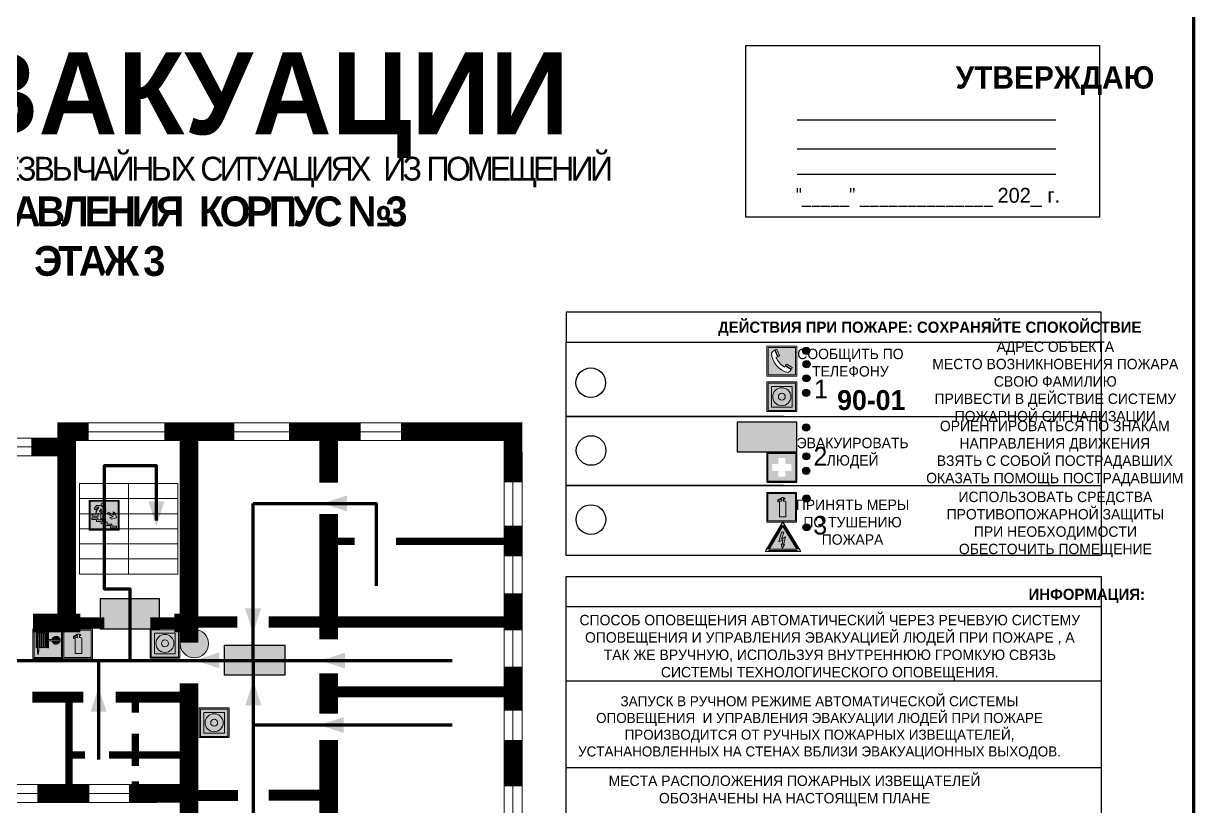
# Model space of a CAD drawing. Header units: millimetres. Extents: x 13810 to 67229, y 12374 to 21950.
# Drawn here: x 18182.3 to 18496.7, y 19660.9 to 19871.5 of the extents above; entities that cross this region are included whole.
import ezdxf

# ---------------------------------------------------------------- set-up
doc = ezdxf.new("R2010")
doc.units = ezdxf.units.MM
doc.layers.add('План_Штампы', color=7, linetype='Continuous')
doc.styles.add('обычный', font='arial.ttf')

# ---------------------------------------------------------------- blocks, each defined once
blk = doc.blocks.new('A$C3E6D3DDE')
at = {"lineweight": 5}
h = blk.add_hatch(color=40, dxfattribs=at)
h.paths.add_polyline_path([(24.1, 1.45), (16.46, -11.35), (31.74, -11.35)])
h.paths.add_polyline_path([(24.09, -0.46), (30.03, -10.41), (18.14, -10.41)], flags=16)
h.paths.add_polyline_path([(24.54, -3.08), (23.41, -6.02), (25.13, -5.01), (24.33, -8.5), (24.82, -8.27), (23.79, -9.86), (23.4, -8.04), (23.8, -8.43), (24.04, -6.29), (22.39, -7.25), (23.44, -3.08)], flags=0)
h = blk.add_hatch(color=256, dxfattribs=at)
h.paths.add_polyline_path([(24.37, 0.03, 0.567511), (23.82, 0.03), (17.59, -10.4, 0.582454), (17.86, -10.88), (30.32, -10.88, 0.582149), (30.6, -10.4)])
h.paths.add_polyline_path([(24.09, -0.46), (18.14, -10.41), (30.03, -10.41)], flags=16)
h.paths.add_polyline_path([(24.54, -3.08), (23.41, -6.02), (25.13, -5.01), (24.33, -8.5), (24.82, -8.27), (23.79, -9.86), (23.4, -8.04), (23.8, -8.43), (24.04, -6.29), (22.39, -7.25), (23.44, -3.08)], flags=0)
h = blk.add_hatch(color=40, dxfattribs=at)
h.paths.add_polyline_path([(24.09, -0.46), (18.14, -10.41), (30.03, -10.41)])
h.paths.add_polyline_path([(24.82, -8.27), (23.79, -9.86), (23.4, -8.04), (23.8, -8.43), (24.04, -6.29), (22.39, -7.25), (23.44, -3.08), (24.54, -3.08), (23.41, -6.02), (25.13, -5.01), (24.33, -8.5)], flags=16)
at = {"color": 40, "lineweight": 5}
for p, q in [((16.46, -11.35), (24.1, 1.45)), ((24.1, 1.45), (31.74, -11.35))]:
    blk.add_line(p, q, dxfattribs=at)
at = {"lineweight": 5}
for p, q in [((17.59, -10.4), (23.82, 0.03)), ((24.37, 0.03), (30.6, -10.4)), ((18.14, -10.41), (24.09, -0.46)), ((23.44, -3.08), (22.39, -7.25)), ((23.41, -6.02), (24.54, -3.08)), ((25.13, -5.01), (23.41, -6.02)), ((24.54, -3.08), (23.44, -3.08)), ((24.09, -0.46), (30.03, -10.41)), ((24.33, -8.5), (25.13, -5.01)), ((22.39, -7.25), (24.04, -6.29)), ((23.8, -8.43), (23.4, -8.04)), ((23.4, -8.04), (23.79, -9.86)), ((23.79, -9.86), (24.82, -8.27)), ((24.04, -6.29), (23.8, -8.43)), ((24.82, -8.27), (24.33, -8.5)), ((17.86, -10.88), (30.32, -10.88)), ((18.14, -10.41), (30.03, -10.41))]:
    blk.add_line(p, q, dxfattribs=at)
at = {"color": 50, "lineweight": 5}
blk.add_line((31.74, -11.35), (16.46, -11.35), dxfattribs=at)
blk = doc.blocks.new('A$C456E1F9C')
at = {"lineweight": 5}
h = blk.add_hatch(color=242, dxfattribs=at)
h.paths.add_polyline_path([(0.51, -1.47), (0.51, -13.26), (12.29, -13.26), (12.29, -1.47)])
h.paths.add_polyline_path([(5.42, -4.95, -0.254479), (4.78, -5.4), (3.52, -2.53, -0.209735), (4.23, -2.4)], flags=16)
h.paths.add_polyline_path([(8.53, -8.6), (10.87, -10.17), (10.54, -10.76), (8.03, -9.13, -0.192251)], flags=16)
h.paths.add_polyline_path([(4.61, -5.49, 0.005518), (3.87, -5.72, 0.128647), (7.49, -10.01, 0.00809), (7.83, -9.33), (10.47, -10.97, -0.16736), (8.99, -12.25, -0.327862), (1.95, -3.95, -0.166952), (3.36, -2.62)], flags=16)
at = {"color": 242, "lineweight": 5}
for p, q in [((0, -13.77), (0, -0.97)), ((12.8, -0.97), (0, -0.97)), ((4.61, -5.49), (3.36, -2.62)), ((3.52, -2.53), (4.78, -5.4)), ((4.23, -2.4), (5.42, -4.95)), ((12.8, -13.77), (12.8, -0.97)), ((7.83, -9.33), (10.47, -10.97)), ((8.03, -9.13), (10.54, -10.76)), ((10.81, -10.12), (8.53, -8.6)), ((0, -13.77), (12.8, -13.77)), ((10.54, -10.76), (10.8, -10.3)), ((10.8, -10.3), (10.81, -10.12))]:
    blk.add_line(p, q, dxfattribs=at)
blk.add_lwpolyline([(0.51, -1.47), (12.29, -1.47), (12.29, -13.26), (0.51, -13.26)], close=True, dxfattribs=at)
for centre, radius, start, end in [((4.59, -5.34), 2.99, 114.2845, 152.1974), ((11.12, -3.31), 9.19, 183.9915, 256.6009), ((4.02, -3.27), 0.891, 76.3284, 123.7092), ((4.68, -4.59), 0.824, 276.9621, 334.0723), ((14.98, -39.1), 35.17, 107.1487, 108.4135), ((13.86, -0.94), 11.08, 205.5536, 234.8762), ((-13.31, 0.8), 23.44, 332.5487, 334.4027), ((8.94, -9.5), 0.989, 114.4092, 157.9388), ((7.87, -9.46), 3, 291.9291, 329.9329)]:
    blk.add_arc(centre, radius, start, end, dxfattribs=at)
blk = doc.blocks.new('A$C54414219')
at = {"true_color": 0xffffff}
h = blk.add_hatch(color=7, dxfattribs=at)
h.paths.add_polyline_path([(2.39, -9.45), (2.39, -18.3), (11.23, -18.3), (11.23, -9.45)], flags=0)
h.paths.add_polyline_path([(10.71, -13.87, -1), (2.92, -13.87, -1)], flags=0)
h.paths.add_polyline_path([(8.3, -13.87, -1), (5.33, -13.87, -1)], flags=0)
h.paths.add_polyline_path([(0.41, -7.47), (0.41, -20.27), (13.21, -20.27), (13.21, -7.47)])
h.paths.add_polyline_path([(0.92, -19.77), (12.71, -19.77), (12.71, -7.98), (0.92, -7.98)], flags=16)
h.paths.add_polyline_path([(11.23, -9.45), (11.23, -18.3), (2.39, -18.3), (2.39, -9.45)], flags=0)
at = {"lineweight": 5}
h = blk.add_hatch(color=242, dxfattribs=at)
h.paths.add_polyline_path([(12.71, -7.98), (0.92, -7.98), (0.92, -19.77), (12.71, -19.77)])
h.paths.add_polyline_path([(11.23, -18.3), (2.39, -18.3), (2.39, -9.45), (11.23, -9.45)], flags=16)
h.paths.add_polyline_path([(10.71, -13.87, -1), (2.92, -13.87, -1)], flags=0)
h.paths.add_polyline_path([(8.3, -13.87, -1), (5.33, -13.87, -1)], flags=0)
at = {"true_color": 0xffffff}
h = blk.add_hatch(color=7, dxfattribs=at)
h.paths.add_polyline_path([(2.39, -9.45), (2.39, -18.3), (11.23, -18.3), (11.23, -9.45)])
h.paths.add_polyline_path([(10.71, -13.87, -1), (2.92, -13.87, -1)], flags=16)
h.paths.add_polyline_path([(8.3, -13.87, -1), (5.33, -13.87, -1)], flags=0)
at = {"lineweight": 5}
h = blk.add_hatch(color=242, dxfattribs=at)
h.paths.add_polyline_path([(2.92, -13.87, 1), (10.71, -13.87, 1)])
h.paths.add_polyline_path([(8.3, -13.87, -1), (5.33, -13.87, -1)], flags=16)
at = {"color": 242, "lineweight": 5}
for p, q in [((0.41, -20.27), (0.41, -7.47)), ((0.41, -7.47), (13.21, -7.47)), ((0.41, -7.47), (13.21, -7.47)), ((13.21, -20.27), (13.21, -7.47)), ((0.41, -20.27), (13.21, -20.27))]:
    blk.add_line(p, q, dxfattribs=at)
for points in [[(0.92, -7.98), (12.71, -7.98), (12.71, -19.77), (0.92, -19.77)], [(2.39, -9.45), (11.23, -9.45), (11.23, -18.3), (2.39, -18.3)]]:
    blk.add_lwpolyline(points, close=True, dxfattribs=at)
for radius in [3.89, 1.49]:
    blk.add_circle((6.81, -13.87), radius, dxfattribs=at)
blk = doc.blocks.new('A$C32E8229D')
at = {"true_color": 0xffffff}
blk.add_hatch(color=7, dxfattribs=at).paths.add_polyline_path([(0, 0), (0, -8), (16, -8), (16, 0)])
h = blk.add_hatch(color=126)
h.paths.add_polyline_path([(0.2, -0.2), (15.8, -0.2), (15.8, -7.8), (0.2, -7.8)])
h.paths.add_polyline_path([(13.49, -2.05), (12.08, -2.05), (11.37, -2.63, 0.162397), (11.29, -2.84), (11.29, -3.63), (10.35, -3.63), (10.35, -4.05), (11.68, -4.05), (11.68, -3.48), (12.26, -4.28), (11.29, -5.1), (11.29, -6.78), (11.85, -6.78), (11.85, -5.44), (12.8, -4.64), (12.8, -5.94), (14.46, -5.94), (14.46, -5.39), (13.45, -5.39), (13.45, -3.97), (12.46, -2.59), (13.15, -2.59), (13.69, -3.34), (14.18, -3)], flags=16)
h.paths.add_polyline_path([(10.74, -1.82, 1), (11.8, -1.82, 1)], flags=16)
h.paths.add_polyline_path([(9.39, -3.59), (5.99, -3.59), (6.56, -3.03), (5.91, -3.03), (5.1, -3.83), (5.91, -4.64), (6.56, -4.64), (5.99, -4.09), (9.39, -4.09)], flags=16)
h.paths.add_polyline_path([(4.29, -1.08), (1.72, -1.08), (1.72, -6.6), (4.29, -6.6)], flags=16)
at = {"color": 126}
blk.add_lwpolyline([(16, -8), (0, -8), (0, 0), (16, 0)], close=True, dxfattribs=at)
blk = doc.blocks.new('A$C18900ED3')
h = blk.add_hatch(color=126)
h.paths.add_polyline_path([(-0.18, -0.18), (-7.02, -0.18), (-7.02, -7.02), (-0.18, -7.02)])
h.paths.add_polyline_path([(-5.89, -4.46), (-5.89, -2.77), (-4.46, -2.77), (-4.46, -1.31), (-2.77, -1.31), (-2.77, -2.77), (-1.33, -2.77), (-1.33, -4.46), (-2.77, -4.46), (-2.77, -5.89), (-4.46, -5.89), (-4.46, -4.46)], flags=16)
at = {"color": 126}
for p, q in [((-7.2, 0), (-7.2, -7.2)), ((0, 0), (-7.2, 0)), ((0, -7.2), (0, 0)), ((-7.02, -7.02), (-7.02, -0.18)), ((-7.02, -0.18), (-0.18, -0.18)), ((-0.18, -0.18), (-0.18, -7.02)), ((-7.2, -7.2), (0, -7.2)), ((-0.18, -7.02), (-7.02, -7.02))]:
    blk.add_line(p, q, dxfattribs=at)
blk = doc.blocks.new('A$C3AD82952')
at = {"true_color": 0xf5f5ff}
h = blk.add_hatch(color=7, dxfattribs=at)
h.dxf.hatch_style = 1
h.paths.add_polyline_path([(8.21, 8.73, 0.414214), (7.89, 9.05), (7.22, 9.05), (7.22, 9.92), (7.59, 9.92, 1), (7.57, 10.36), (7.22, 10.36), (7.22, 10.6), (6.43, 10.6), (6.43, 10.36), (6.01, 10.36), (4.74, 9.59), (4.74, 8.69), (4.98, 8.73), (4.98, 9.26), (6.12, 9.91), (6.43, 9.91), (6.43, 9.05), (5.76, 9.05, 0.414214), (5.44, 8.73), (5.44, 2.2), (8.21, 2.2)], flags=0)
h.paths.add_polyline_path([(12.8, 12.8), (0, 12.8), (0, 0), (12.8, 0)])
h.paths.add_polyline_path([(0.51, 12.29), (12.29, 12.29), (12.29, 0.51), (0.51, 0.51)], flags=16)
h.paths.add_polyline_path([(4.74, 9.59), (6.01, 10.36), (6.43, 10.36), (6.43, 10.6), (7.22, 10.6), (7.22, 10.36), (7.59, 10.36, -0.94586), (7.59, 9.92), (7.22, 9.92), (7.22, 9.05), (7.89, 9.05, -0.414214), (8.21, 8.73), (8.21, 2.2), (5.44, 2.2), (5.44, 8.73, -0.414214), (5.76, 9.05), (6.43, 9.05), (6.43, 9.91), (6.12, 9.91), (4.98, 9.26), (4.98, 8.73), (4.74, 8.69)], flags=0)
h = blk.add_hatch(color=242)
h.dxf.hatch_style = 1
h.paths.add_polyline_path([(12.29, 12.29), (0.51, 12.29), (0.51, 0.51), (12.29, 0.51)])
h.paths.add_polyline_path([(4.74, 8.69), (4.74, 9.59), (6.01, 10.36), (6.43, 10.36), (6.43, 10.6), (7.22, 10.6), (7.22, 10.36), (7.59, 10.36, -0.94586), (7.59, 9.92), (7.22, 9.92), (7.22, 9.05), (7.89, 9.05, -0.414214), (8.21, 8.73), (8.21, 2.2), (5.44, 2.2), (5.44, 8.73, -0.414214), (5.76, 9.05), (6.43, 9.05), (6.43, 9.91), (6.12, 9.91), (4.98, 9.26), (4.98, 8.73)], flags=16)
h = blk.add_hatch(color=7, dxfattribs=at)
h.dxf.hatch_style = 1
h.paths.add_polyline_path([(8.21, 8.73, 0.414214), (7.89, 9.05), (7.22, 9.05), (7.22, 9.92), (7.59, 9.92, 1), (7.57, 10.36), (7.22, 10.36), (7.22, 10.6), (6.43, 10.6), (6.43, 10.36), (6.01, 10.36), (4.74, 9.59), (4.74, 8.69), (4.98, 8.73), (4.98, 9.26), (6.12, 9.91), (6.43, 9.91), (6.43, 9.05), (5.76, 9.05, 0.414214), (5.44, 8.73), (5.44, 2.2), (8.21, 2.2)])
at = {"color": 242, "lineweight": 5}
for p, q in [((0, 0), (0, 12.8)), ((0, 12.8), (12.8, 12.8)), ((6.01, 10.36), (4.74, 9.59)), ((6.01, 10.36), (6.43, 10.36)), ((7.22, 10.6), (6.43, 10.6)), ((6.43, 10.6), (6.43, 10.36)), ((7.22, 10.36), (7.22, 10.6)), ((7.59, 10.36), (7.22, 10.36)), ((12.8, 0), (12.8, 12.8)), ((4.74, 9.59), (4.74, 8.69)), ((4.74, 8.69), (4.98, 8.73)), ((4.98, 9.26), (6.12, 9.91)), ((4.98, 8.73), (4.98, 9.26)), ((5.44, 2.2), (5.44, 8.73)), ((5.76, 9.05), (6.43, 9.05)), ((6.12, 9.91), (6.43, 9.91)), ((6.43, 9.91), (6.43, 9.05)), ((7.22, 9.05), (7.22, 9.92)), ((7.59, 9.92), (7.22, 9.92)), ((7.89, 9.05), (7.22, 9.05)), ((8.21, 2.2), (8.21, 8.73)), ((0, 0), (12.8, 0)), ((5.44, 2.2), (8.21, 2.2))]:
    blk.add_line(p, q, dxfattribs=at)
blk.add_lwpolyline([(0.51, 12.29), (12.29, 12.29), (12.29, 0.51), (0.51, 0.51)], close=True, dxfattribs=at)
for centre, radius, start, end in [((7.58, 10.14), 0.223, 273.1875, 86.8125), ((5.76, 8.73), 0.32, 90, 180), ((7.89, 8.73), 0.32, 0, 90)]:
    blk.add_arc(centre, radius, start, end, dxfattribs=at)
blk = doc.blocks.new('A$C7B4425F7')
at = {"true_color": 0xffffff}
blk.add_hatch(color=7, dxfattribs=at).paths.add_polyline_path([(0, 0), (-16, 0), (-16, -8), (0, -8)])
h = blk.add_hatch(color=126)
h.paths.add_polyline_path([(-0.2, -0.2), (-15.8, -0.2), (-15.8, -7.8), (-0.2, -7.8)])
h.paths.add_polyline_path([(-11.76, -2.03), (-11.76, -3.66), (-11.17, -3.66, -0.568275), (-11.17, -6.18), (-12.58, -6.18), (-12.58, -2.03)], flags=16)
h.paths.add_polyline_path([(-13.33, -4.12, -0.495768), (-13.59, -6.18), (-15.03, -6.18), (-15.03, -2.03), (-13.59, -2.03, -0.487973)], flags=16)
h.paths.add_polyline_path([(-10.25, -2.03), (-9.48, -2.03), (-9.48, -6.18), (-10.25, -6.18)], flags=16)
h.paths.add_polyline_path([(-13.84, -3.69), (-14.24, -3.69), (-14.24, -3.03), (-13.9, -3.03, -0.692621)], flags=0)
h.paths.add_polyline_path([(-9.15, -2.03), (-8.4, -2.03), (-8.04, -3.07), (-7.68, -2.03), (-6.93, -2.03), (-7.64, -4.1), (-6.93, -6.18), (-7.68, -6.18), (-8.04, -5.14), (-8.4, -6.18), (-9.15, -6.18), (-8.44, -4.1)], flags=16)
h.paths.add_polyline_path([(-11.76, -4.46), (-11.42, -4.46, -0.692621), (-11.36, -5.12), (-11.76, -5.12)], flags=0)
h.paths.add_polyline_path([(-13.9, -5.2), (-14.24, -5.2), (-14.24, -4.55), (-13.84, -4.55, -0.708038)], flags=0)
edge = h.paths.add_edge_path(flags=16)
edge.add_ellipse((-5.51, -4.08), major_axis=(0, 2.05), ratio=0.586184, start_angle=0, end_angle=360)
edge = h.paths.add_edge_path(flags=0)
edge.add_ellipse((-5.51, -4.08), major_axis=(0, 1.14), ratio=0.454828, start_angle=0, end_angle=360)
h.paths.add_polyline_path([(-4.13, -4.96, 0.377264), (-3.48, -4.52, 0.0555), (-3.16, -2.03), (-1.66, -2.03), (-1.66, -4.96), (-0.96, -4.96), (-0.96, -7.01), (-1.75, -7.01), (-1.75, -6.18), (-3.3, -6.18), (-3.3, -7.02), (-4.13, -7.02)], flags=16)
h.paths.add_polyline_path([(-2.73, -2.91), (-2.28, -2.91), (-2.28, -4.96), (-3.05, -4.96, 0.079136)], flags=0)
at = {"color": 126}
blk.add_lwpolyline([(-16, -8), (0, -8), (0, 0), (-16, 0)], close=True, dxfattribs=at)
blk = doc.blocks.new('вниз')
at = {"lineweight": 0, "true_color": 0xffffff}
h = blk.add_hatch(color=7, dxfattribs=at)
h.dxf.hatch_style = 1
h.paths.add_polyline_path([(40994.51, -4472.22), (40986.51, -4472.22), (40986.51, -4480.22), (40994.51, -4480.22)])
h.paths.add_polyline_path([(40994.31, -4472.42), (40994.31, -4480.01), (40986.71, -4480.01), (40986.71, -4472.42)], flags=16)
h.paths.add_polyline_path([(40988.43, -4473.53), (40989.43, -4473.53), (40990.19, -4473.96), (40990.19, -4474.6), (40991, -4474.6), (40991, -4475.06), (40989.73, -4475.06), (40989.73, -4474.46), (40989.3, -4475.18), (40990.17, -4475.7), (40990.17, -4477.11), (40989.63, -4477.11), (40989.63, -4476.01), (40988.94, -4475.59), (40988.94, -4476.46), (40988.94, -4476.46), (40987.47, -4476.46), (40987.26, -4476.46), (40987.26, -4475.92), (40988.4, -4475.92), (40988.4, -4475.2), (40989.1, -4473.99), (40988.66, -4473.99), (40988.24, -4474.7), (40987.86, -4474.47), (40988.41, -4473.56)], flags=0)
h.paths.add_polyline_path([(40990.55, -4473.29, -1), (40989.69, -4473.29, -1)], flags=0)
h.paths.add_polyline_path([(40988.85, -4476.89), (40988.85, -4477.43), (40990.1, -4477.43), (40990.1, -4477.99), (40991.34, -4477.99), (40991.34, -4478.54), (40992.59, -4478.54), (40992.59, -4479.09), (40993.83, -4479.09), (40993.83, -4479.52), (40992.17, -4479.52), (40992.17, -4478.97), (40990.91, -4478.97), (40990.91, -4478.41), (40989.68, -4478.41), (40989.68, -4477.86), (40988.43, -4477.86), (40988.43, -4477.31), (40987.6, -4477.31), (40987.18, -4477.31), (40987.18, -4476.89)], flags=0)
h.paths.add_polyline_path([(40991.61, -4475.33), (40993.12, -4476.2), (40992.9, -4475.27), (40993.48, -4475.6), (40993.83, -4476.88), (40992.56, -4477.22), (40991.97, -4476.88), (40992.9, -4476.61), (40991.38, -4475.74), (40991.58, -4475.39)], flags=0)
h.paths.add_polyline_path([(40990.19, -4473.96), (40989.43, -4473.53), (40988.43, -4473.53), (40988.41, -4473.56), (40987.86, -4474.47), (40988.24, -4474.7), (40988.66, -4473.99), (40989.1, -4473.99), (40988.4, -4475.2), (40988.4, -4475.92), (40987.26, -4475.92), (40987.26, -4476.46), (40987.47, -4476.46), (40988.94, -4476.46), (40988.94, -4476.27), (40988.94, -4475.59), (40989.63, -4476.01), (40989.63, -4477.11), (40990.17, -4477.11), (40990.17, -4475.7), (40989.3, -4475.18), (40989.73, -4474.46), (40989.73, -4475.06), (40991, -4475.06), (40991, -4474.6), (40990.19, -4474.6)], flags=0)
h.paths.add_polyline_path([(40990.55, -4473.29, 1), (40989.69, -4473.29, 1)], flags=0)
h.paths.add_polyline_path([(40991.61, -4475.33), (40991.58, -4475.39), (40991.38, -4475.74), (40992.9, -4476.61), (40991.97, -4476.88), (40992.56, -4477.22), (40993.83, -4476.88), (40993.48, -4475.6), (40992.9, -4475.27), (40993.12, -4476.2)], flags=0)
h.paths.add_polyline_path([(40990.1, -4477.43), (40988.85, -4477.43), (40988.85, -4476.89), (40987.18, -4476.89), (40987.18, -4477.31), (40987.6, -4477.31), (40988.43, -4477.31), (40988.43, -4477.86), (40989.68, -4477.86), (40989.68, -4478.41), (40990.91, -4478.41), (40990.91, -4478.97), (40992.17, -4478.97), (40992.17, -4479.52), (40993.83, -4479.52), (40993.83, -4479.09), (40992.59, -4479.09), (40992.59, -4478.54), (40991.34, -4478.54), (40991.34, -4477.99), (40990.1, -4477.99)], flags=0)
at = {"lineweight": 0}
h = blk.add_hatch(color=126, dxfattribs=at)
h.dxf.hatch_style = 1
h.paths.add_polyline_path([(40994.31, -4472.42), (40986.71, -4472.42), (40986.71, -4480.01), (40994.31, -4480.01)])
h.paths.add_polyline_path([(40988.43, -4473.53), (40989.43, -4473.53), (40990.19, -4473.96), (40990.19, -4474.6), (40991, -4474.6), (40991, -4475.06), (40989.73, -4475.06), (40989.73, -4474.46), (40989.3, -4475.18), (40990.17, -4475.7), (40990.17, -4477.11), (40989.63, -4477.11), (40989.63, -4476.01), (40988.94, -4475.59), (40988.94, -4476.46), (40988.94, -4476.46), (40987.47, -4476.46), (40987.26, -4476.46), (40987.26, -4475.92), (40988.4, -4475.92), (40988.4, -4475.2), (40989.1, -4473.99), (40988.66, -4473.99), (40988.24, -4474.7), (40987.86, -4474.47), (40988.41, -4473.56)], flags=16)
h.paths.add_polyline_path([(40990.55, -4473.29, -1), (40989.69, -4473.29, -1)], flags=16)
h.paths.add_polyline_path([(40988.85, -4476.89), (40988.85, -4477.43), (40990.1, -4477.43), (40990.1, -4477.99), (40991.34, -4477.99), (40991.34, -4478.54), (40992.59, -4478.54), (40992.59, -4479.09), (40993.83, -4479.09), (40993.83, -4479.52), (40992.17, -4479.52), (40992.17, -4478.97), (40990.91, -4478.97), (40990.91, -4478.41), (40989.68, -4478.41), (40989.68, -4477.86), (40988.43, -4477.86), (40988.43, -4477.31), (40987.6, -4477.31), (40987.18, -4477.31), (40987.18, -4476.89)], flags=16)
h.paths.add_polyline_path([(40991.61, -4475.33), (40993.12, -4476.2), (40992.9, -4475.27), (40993.48, -4475.6), (40993.83, -4476.88), (40992.56, -4477.22), (40991.97, -4476.88), (40992.9, -4476.61), (40991.38, -4475.74), (40991.58, -4475.39)], flags=16)
at = {"lineweight": 0, "true_color": 0xffffff}
h = blk.add_hatch(color=7, dxfattribs=at)
h.dxf.hatch_style = 1
h.paths.add_polyline_path([(40989.73, -4474.46), (40989.73, -4475.06), (40991, -4475.06), (40991, -4474.6), (40990.19, -4474.6), (40990.19, -4473.96), (40989.43, -4473.53), (40988.43, -4473.53), (40988.41, -4473.56), (40987.86, -4474.47), (40988.24, -4474.7), (40988.66, -4473.99), (40989.1, -4473.99), (40988.4, -4475.2), (40988.4, -4475.92), (40987.26, -4475.92), (40987.26, -4476.46), (40987.47, -4476.46), (40988.94, -4476.46), (40988.94, -4475.59), (40989.63, -4476.01), (40989.63, -4477.11), (40990.17, -4477.11), (40990.17, -4475.7), (40989.3, -4475.18)])
h.paths.add_polyline_path([(40989.69, -4473.29, 1), (40990.55, -4473.29, 1)])
h.paths.add_polyline_path([(40991.61, -4475.33), (40991.58, -4475.39), (40991.38, -4475.74), (40992.9, -4476.61), (40991.97, -4476.88), (40992.56, -4477.22), (40993.83, -4476.88), (40993.48, -4475.6), (40992.9, -4475.27), (40993.12, -4476.2)])
h.paths.add_polyline_path([(40990.1, -4477.43), (40988.85, -4477.43), (40988.85, -4476.89), (40987.18, -4476.89), (40987.18, -4477.31), (40987.6, -4477.31), (40988.43, -4477.31), (40988.43, -4477.86), (40989.68, -4477.86), (40989.68, -4478.41), (40990.91, -4478.41), (40990.91, -4478.97), (40992.17, -4478.97), (40992.17, -4479.52), (40993.83, -4479.52), (40993.83, -4479.09), (40992.59, -4479.09), (40992.59, -4478.54), (40991.34, -4478.54), (40991.34, -4477.99), (40990.1, -4477.99)])
at = {"color": 126, "lineweight": 0}
for points in [[(40986.51, -4472.22), (40994.51, -4472.22), (40994.51, -4480.22), (40986.51, -4480.22)], [(40986.71, -4472.42), (40994.31, -4472.42), (40994.31, -4480.01), (40986.71, -4480.01)]]:
    blk.add_lwpolyline(points, close=True, dxfattribs=at)
for points in [[(40987.47, -4476.46), (40987.26, -4476.46), (40987.26, -4475.92), (40988.4, -4475.92), (40988.4, -4475.2), (40989.1, -4473.99), (40988.66, -4473.99), (40988.24, -4474.7), (40987.86, -4474.47), (40988.41, -4473.56), (40988.43, -4473.53), (40989.43, -4473.53), (40990.19, -4473.96), (40990.19, -4474.6), (40991, -4474.6), (40991, -4475.06), (40989.73, -4475.06), (40989.73, -4474.46), (40989.3, -4475.18), (40990.17, -4475.7), (40990.17, -4477.11), (40989.63, -4477.11), (40989.63, -4476.01), (40988.94, -4475.59), (40988.94, -4476.46)], [(40987.6, -4477.31), (40987.18, -4477.31), (40987.18, -4476.89), (40988.85, -4476.89), (40988.85, -4477.43), (40990.1, -4477.43), (40990.1, -4477.99), (40991.34, -4477.99), (40991.34, -4478.54), (40992.59, -4478.54), (40992.59, -4479.09), (40993.83, -4479.09), (40993.83, -4479.52), (40992.17, -4479.52), (40992.17, -4478.97), (40990.91, -4478.97), (40990.91, -4478.41), (40989.68, -4478.41), (40989.68, -4477.86), (40988.43, -4477.86), (40988.43, -4477.31), (40987.6, -4477.31)], [(40987.47, -4476.46), (40988.94, -4476.46), (40988.94, -4476.27)], [(40991.58, -4475.39), (40991.38, -4475.74), (40992.9, -4476.61), (40991.97, -4476.88), (40992.56, -4477.22), (40993.83, -4476.88), (40993.48, -4475.6), (40992.9, -4475.27), (40993.12, -4476.2), (40991.61, -4475.33), (40991.58, -4475.39)]]:
    blk.add_lwpolyline(points, dxfattribs=at)
blk.add_circle((40990.12, -4473.29), 0.432, dxfattribs=at)
blk = doc.blocks.new('A$C37112FD5')
at = {"true_color": 0xf5f5ff}
h = blk.add_hatch(color=7, dxfattribs=at)
h.dxf.hatch_style = 1
h.paths.add_polyline_path([(12.8, -7.4), (0, -7.4), (0, -20.2), (12.8, -20.2)])
h.paths.add_polyline_path([(12.29, -7.91), (12.29, -19.69), (0.51, -19.69), (0.51, -7.91)], flags=16)
h.paths.add_polyline_path([(4.98, -9.04, -0.42597), (5.17, -9.22), (5.17, -12.25), (5.17, -15.29, -0.432244), (4.98, -15.47), (4.83, -15.47, -0.42597), (4.64, -15.29), (4.64, -12.25), (4.64, -9.22, -0.432244), (4.83, -9.04)], flags=0)
h.paths.add_polyline_path([(4.28, -9.22), (4.28, -12.25), (4.28, -15.29, -0.432244), (4.09, -15.47), (3.94, -15.47, -0.42597), (3.75, -15.29), (3.75, -12.25), (3.75, -9.22, -0.432244), (3.94, -9.04), (4.09, -9.04, -0.42597)], flags=0)
h.paths.add_polyline_path([(5.72, -9.04), (5.87, -9.04, -0.42597), (6.06, -9.22), (6.06, -12.25), (6.06, -15.29, -0.432244), (5.87, -15.47), (5.72, -15.47, -0.42597), (5.53, -15.29), (5.53, -12.25), (5.53, -9.22, -0.432244)], flags=0)
h.paths.add_polyline_path([(6.42, -8.9), (6.5, -8.9, -0.42597), (6.69, -9.08), (6.69, -12.03), (8.21, -12.03, -15.824349), (8.21, -12.47), (6.69, -12.47), (6.69, -15.42, -0.432244), (6.5, -15.6), (6.42, -15.6)], flags=0)
h.paths.add_polyline_path([(3.39, -9.22), (3.39, -12.25), (3.39, -15.29, -0.432244), (3.2, -15.47), (3.05, -15.47, -0.42597), (2.85, -15.29), (2.85, -12.25), (2.85, -9.22, -0.432244), (3.05, -9.04), (3.2, -9.04, -0.42597)], flags=0)
h.paths.add_polyline_path([(2.5, -9.22), (2.5, -16.71), (1.96, -16.71), (1.96, -9.22, -0.432244), (2.15, -9.04), (2.31, -9.04, -0.42597)], flags=0)
h.paths.add_polyline_path([(1.61, -8.9), (1.61, -15.6), (1.57, -15.6, -0.42597), (1.37, -15.42), (1.37, -12.03), (1.37, -9.09, -0.432244), (1.57, -8.9)], flags=0)
h.paths.add_polyline_path([(9.76, -10.81), (9.76, -12.03), (8.49, -12.03, -0.336371)], flags=0)
h.paths.add_polyline_path([(8.49, -12.47), (9.76, -12.47), (9.76, -13.7, -0.336371)], flags=0)
h.paths.add_polyline_path([(10.11, -10.81, -0.336371), (11.38, -12.03), (10.11, -12.03)], flags=0)
h.paths.add_polyline_path([(10.11, -12.47), (11.38, -12.47, -0.336371), (10.11, -13.7)], flags=0)
h.paths.add_polyline_path([(2.5, -16.84), (2.5, -17.05), (1.97, -17.05), (1.97, -16.84)], flags=0)
h.paths.add_polyline_path([(2.5, -17.24, -0.033778), (2.24, -18.6, -0.033778), (1.97, -17.24)], flags=0)
h = blk.add_hatch(color=242)
h.dxf.hatch_style = 1
h.paths.add_polyline_path([(12.29, -7.91), (0.51, -7.91), (0.51, -19.69), (12.29, -19.69)])
h.paths.add_polyline_path([(6.42, -15.6), (6.42, -8.9), (6.5, -8.9, -0.42597), (6.69, -9.08), (6.69, -12.03), (8.21, -12.03, -15.824349), (8.21, -12.47), (6.69, -12.47), (6.69, -15.42, -0.432244), (6.5, -15.6)], flags=16)
h.paths.add_polyline_path([(5.87, -15.47), (5.72, -15.47, -0.42597), (5.53, -15.29), (5.53, -12.25), (5.53, -9.22, -0.432244), (5.72, -9.04), (5.87, -9.04, -0.42597), (6.06, -9.22), (6.06, -12.25), (6.06, -15.29, -0.432244)], flags=16)
h.paths.add_polyline_path([(4.98, -15.47), (4.83, -15.47, -0.42597), (4.64, -15.29), (4.64, -12.25), (4.64, -9.22, -0.432244), (4.83, -9.04), (4.98, -9.04, -0.42597), (5.17, -9.22), (5.17, -12.25), (5.17, -15.29, -0.432244)], flags=16)
h.paths.add_polyline_path([(4.09, -15.47), (3.94, -15.47, -0.42597), (3.75, -15.29), (3.75, -12.25), (3.75, -9.22, -0.432244), (3.94, -9.04), (4.09, -9.04, -0.42597), (4.28, -9.22), (4.28, -12.25), (4.28, -15.29, -0.432244)], flags=16)
h.paths.add_polyline_path([(3.2, -15.47), (3.05, -15.47, -0.42597), (2.85, -15.29), (2.85, -12.25), (2.85, -9.22, -0.432244), (3.05, -9.04), (3.2, -9.04, -0.42597), (3.39, -9.22), (3.39, -12.25), (3.39, -15.29, -0.432244)], flags=16)
h.paths.add_polyline_path([(2.5, -17.05), (1.97, -17.05), (1.97, -16.84), (2.5, -16.84)], flags=16)
h.paths.add_polyline_path([(2.5, -17.24, -0.033778), (2.24, -18.6, -0.033778), (1.97, -17.24)], flags=16)
h.paths.add_polyline_path([(2.5, -16.71), (1.96, -16.71), (1.96, -9.22, -0.432244), (2.15, -9.04), (2.31, -9.04, -0.42597), (2.5, -9.22)], flags=16)
h.paths.add_polyline_path([(1.61, -15.6), (1.57, -15.6, -0.42597), (1.37, -15.42), (1.37, -12.03), (1.37, -9.09, -0.432244), (1.57, -8.9), (1.61, -8.9)], flags=16)
h.paths.add_polyline_path([(8.49, -12.47), (9.76, -12.47), (9.76, -13.7, -0.336371)], flags=0)
h.paths.add_polyline_path([(10.11, -13.7), (10.11, -12.47), (11.38, -12.47, -0.336371)], flags=0)
h.paths.add_polyline_path([(8.49, -12.03, -0.336371), (9.76, -10.81), (9.76, -12.03)], flags=0)
h.paths.add_polyline_path([(10.11, -12.03), (10.11, -10.81, -0.336371), (11.38, -12.03)], flags=0)
h = blk.add_hatch(color=7, dxfattribs=at)
h.dxf.hatch_style = 1
h.paths.add_polyline_path([(1.61, -8.9), (1.57, -8.9, 0.432244), (1.37, -9.09), (1.37, -12.03), (1.37, -15.42, 0.42597), (1.57, -15.6), (1.61, -15.6)])
h.paths.add_polyline_path([(2.5, -9.22, 0.42597), (2.31, -9.04), (2.15, -9.04, 0.432244), (1.96, -9.22), (1.96, -16.71), (2.5, -16.71)])
h.paths.add_polyline_path([(2.5, -16.84), (1.97, -16.84), (1.97, -17.05), (2.5, -17.05)])
h.paths.add_polyline_path([(2.5, -17.24), (1.97, -17.24, 0.033778), (2.24, -18.6, 0.033778)])
h.paths.add_polyline_path([(3.39, -12.25), (3.39, -9.22, 0.42597), (3.2, -9.04), (3.05, -9.04, 0.432244), (2.85, -9.22), (2.85, -12.25), (2.85, -15.29, 0.42597), (3.05, -15.47), (3.2, -15.47, 0.432244), (3.39, -15.29)])
h.paths.add_polyline_path([(4.28, -12.25), (4.28, -9.22, 0.42597), (4.09, -9.04), (3.94, -9.04, 0.432244), (3.75, -9.22), (3.75, -12.25), (3.75, -15.29, 0.42597), (3.94, -15.47), (4.09, -15.47, 0.432244), (4.28, -15.29)])
h.paths.add_polyline_path([(5.17, -12.25), (5.17, -9.22, 0.42597), (4.98, -9.04), (4.83, -9.04, 0.432244), (4.64, -9.22), (4.64, -12.25), (4.64, -15.29, 0.42597), (4.83, -15.47), (4.98, -15.47, 0.432244), (5.17, -15.29)])
h.paths.add_polyline_path([(6.06, -12.25), (6.06, -9.22, 0.42597), (5.87, -9.04), (5.72, -9.04, 0.432244), (5.53, -9.22), (5.53, -12.25), (5.53, -15.29, 0.42597), (5.72, -15.47), (5.87, -15.47, 0.432244), (6.06, -15.29)])
h.paths.add_polyline_path([(6.69, -12.47), (8.21, -12.47, 15.824349), (8.21, -12.03), (6.69, -12.03), (6.69, -9.08, 0.42597), (6.5, -8.9), (6.42, -8.9), (6.42, -15.6), (6.5, -15.6, 0.432244), (6.69, -15.42)])
h.paths.add_polyline_path([(8.49, -12.47), (9.76, -12.47), (9.76, -13.7, -0.336371)], flags=16)
h.paths.add_polyline_path([(8.49, -12.03, -0.336371), (9.76, -10.81), (9.76, -12.03)], flags=16)
h.paths.add_polyline_path([(10.11, -12.47), (11.38, -12.47, -0.336371), (10.11, -13.7)], flags=16)
h.paths.add_polyline_path([(10.11, -12.03), (10.11, -10.81, -0.336371), (11.38, -12.03)], flags=16)
h = blk.add_hatch(color=242)
h.dxf.hatch_style = 1
h.paths.add_polyline_path([(9.76, -10.81, 0.336371), (8.49, -12.03), (9.76, -12.03)])
h.paths.add_polyline_path([(10.11, -10.81), (10.11, -12.03), (11.38, -12.03, 0.336371)])
h.paths.add_polyline_path([(11.38, -12.47), (10.11, -12.47), (10.11, -13.7, 0.336371)])
h.paths.add_polyline_path([(9.76, -12.47), (8.49, -12.47, 0.336371), (9.76, -13.7)])
at = {"color": 242, "lineweight": 5}
for p, q in [((0, -20.2), (0, -7.4)), ((0, -7.4), (12.8, -7.4)), ((1.37, -12.03), (1.37, -9.08)), ((1.57, -8.9), (1.61, -8.9)), ((1.61, -8.9), (1.61, -15.6)), ((1.96, -16.71), (1.96, -9.22)), ((2.15, -9.04), (2.31, -9.04)), ((2.5, -16.71), (2.5, -9.22)), ((2.85, -12.25), (2.85, -9.22)), ((3.05, -9.04), (3.2, -9.04)), ((3.39, -12.25), (3.39, -9.22)), ((3.75, -12.25), (3.75, -9.22)), ((3.94, -9.04), (4.09, -9.04)), ((4.28, -12.25), (4.28, -9.22)), ((4.64, -12.25), (4.64, -9.22)), ((4.83, -9.04), (4.98, -9.04)), ((5.17, -12.25), (5.17, -9.22)), ((5.53, -12.25), (5.53, -9.22)), ((5.72, -9.04), (5.87, -9.04)), ((6.06, -12.25), (6.06, -9.22)), ((6.42, -8.9), (6.42, -15.6)), ((6.5, -8.9), (6.42, -8.9)), ((6.69, -12.03), (6.69, -9.08)), ((12.8, -20.2), (12.8, -7.4)), ((1.37, -12.03), (1.37, -15.42)), ((2.85, -12.25), (2.85, -15.29)), ((3.39, -12.25), (3.39, -15.29)), ((3.75, -12.25), (3.75, -15.29)), ((4.28, -12.25), (4.28, -15.29)), ((4.64, -12.25), (4.64, -15.29)), ((5.17, -12.25), (5.17, -15.29)), ((5.53, -12.25), (5.53, -15.29)), ((6.06, -12.25), (6.06, -15.29)), ((8.21, -12.03), (6.69, -12.03)), ((8.21, -12.47), (6.69, -12.47)), ((6.69, -12.47), (6.69, -15.42)), ((9.76, -12.03), (8.49, -12.03)), ((9.76, -12.47), (8.49, -12.47)), ((9.76, -10.81), (9.76, -12.03)), ((9.76, -12.47), (9.76, -13.7)), ((10.11, -10.81), (10.11, -12.03)), ((11.38, -12.03), (10.11, -12.03)), ((11.38, -12.47), (10.11, -12.47)), ((10.11, -12.47), (10.11, -13.7)), ((1.57, -15.6), (1.61, -15.6)), ((1.96, -16.71), (2.5, -16.71)), ((1.97, -16.84), (2.5, -16.84)), ((1.97, -17.05), (1.97, -16.84)), ((2.5, -17.05), (1.97, -17.05)), ((1.97, -17.24), (2.5, -17.24)), ((2.5, -16.84), (2.5, -17.05)), ((3.05, -15.47), (3.2, -15.47)), ((3.94, -15.47), (4.09, -15.47)), ((4.83, -15.47), (4.98, -15.47)), ((5.72, -15.47), (5.87, -15.47)), ((6.42, -15.6), (6.5, -15.6)), ((0, -20.2), (12.8, -20.2))]:
    blk.add_line(p, q, dxfattribs=at)
blk.add_lwpolyline([(0.51, -7.91), (12.29, -7.91), (12.29, -19.69), (0.51, -19.69)], close=True, dxfattribs=at)
for centre, radius, start, end in [((1.56, -9.09), 0.182, 87.1027, 180.6071), ((2.15, -9.22), 0.182, 87.1027, 180.6071), ((2.32, -9.22), 0.182, 359.3929, 92.8973), ((3.04, -9.22), 0.182, 87.1027, 180.6071), ((3.21, -9.22), 0.182, 359.3929, 92.8973), ((3.93, -9.22), 0.182, 87.1027, 180.6071), ((4.1, -9.22), 0.182, 359.3929, 92.8973), ((4.82, -9.22), 0.182, 87.1027, 180.6071), ((4.99, -9.22), 0.182, 359.3929, 92.8973), ((5.71, -9.22), 0.182, 87.1027, 180.6071), ((5.88, -9.22), 0.182, 359.3929, 92.8973), ((6.51, -9.09), 0.182, 359.3929, 92.8973), ((9.93, -12.25), 1.74, 187.2319, 172.7681), ((9.93, -12.25), 1.46, 96.9927, 171.3585), ((9.93, -12.25), 1.46, 188.6415, 263.0073), ((9.93, -12.25), 1.46, 8.6415, 83.0073), ((9.93, -12.25), 1.46, 276.9927, 351.3585), ((1.56, -15.42), 0.182, 179.3929, 272.8973), ((12.17, -15.98), 10.27, 187.041, 194.7793), ((-7.7, -15.98), 10.27, 345.2207, 352.959), ((3.04, -15.29), 0.182, 179.3929, 272.8973), ((3.21, -15.29), 0.182, 267.1027, 0.6071), ((3.93, -15.29), 0.182, 179.3929, 272.8973), ((4.1, -15.29), 0.182, 267.1027, 0.6071), ((4.82, -15.29), 0.182, 179.3929, 272.8973), ((4.99, -15.29), 0.182, 267.1027, 0.6071), ((5.71, -15.29), 0.182, 179.3929, 272.8973), ((5.88, -15.29), 0.182, 267.1027, 0.6071), ((6.51, -15.42), 0.182, 267.1027, 0.6071)]:
    blk.add_arc(centre, radius, start, end, dxfattribs=at)
blk = doc.blocks.new('A$C7B8C2D5B')
at = {"lineweight": 0}
h = blk.add_hatch(color=5, dxfattribs=at)
h.dxf.hatch_style = 1
h.paths.add_polyline_path([(1.4, -3.02, 1), (-2.11, -3.02, 1)])
at = {"color": 5, "lineweight": 0}
blk.add_circle((-0.36, -3.02), 1.75, dxfattribs=at)

msp = doc.modelspace()

# ---------------------------------------------------------------- hatches: boundary and pattern name
at = {"lineweight": 0}
h = msp.add_hatch(color=256, dxfattribs=at)
h.dxf.hatch_style = 1
h.paths.add_polyline_path([(18391.67, 19783.49, 1), (18393.6, 19783.49, 1)])
h = msp.add_hatch(color=256, dxfattribs=at)
h.dxf.hatch_style = 1
h.paths.add_polyline_path([(18391.77, 19779.91, 1), (18393.71, 19779.91, 1)])
h = msp.add_hatch(color=256, dxfattribs=at)
h.dxf.hatch_style = 1
h.paths.add_polyline_path([(18391.73, 19776.09, 1), (18393.67, 19776.09, 1)])
h = msp.add_hatch(color=256, dxfattribs=at)
h.dxf.hatch_style = 1
h.paths.add_polyline_path([(18391.65, 19772.17, 1), (18393.58, 19772.17, 1)])
h = msp.add_hatch(color=256, dxfattribs=at)
h.dxf.hatch_style = 1
h.paths.add_polyline_path([(18391.66, 19762.9, 1), (18393.6, 19762.9, 1)])
h = msp.add_hatch(color=256, dxfattribs=at)
h.dxf.hatch_style = 1
h.paths.add_polyline_path([(18391.7, 19755.12, 1), (18393.64, 19755.12, 1)])
h = msp.add_hatch(color=256, dxfattribs=at)
h.dxf.hatch_style = 1
h.paths.add_polyline_path([(18391.7, 19751.22, 1), (18393.63, 19751.22, 1)])
h = msp.add_hatch(color=256, dxfattribs=at)
h.dxf.hatch_style = 1
h.paths.add_polyline_path([(18391.76, 19743.79, 1), (18393.69, 19743.79, 1)])
h = msp.add_hatch(color=256, dxfattribs=at)
h.dxf.hatch_style = 1
h.paths.add_polyline_path([(18391.76, 19736.03, 1), (18393.69, 19736.03, 1)])

# ---------------------------------------------------------------- linework, layer by layer
at = {"color": 2, "lineweight": 100}
msp.add_lwpolyline([(17896.73, 19878.6), (18496.73, 19878.6), (18496.73, 19483.6), (17896.73, 19483.6)], close=True, dxfattribs=at)
for points in [[(18376.45, 19865.6), (18471.45, 19865.6), (18471.45, 19819.39), (18376.45, 19819.39)], [(18328.13, 19785.84), (18471.89, 19785.84), (18471.89, 19793.89), (18328.13, 19793.89)], [(18328.13, 19785.84), (18471.89, 19785.84), (18471.89, 19728.44), (18328.13, 19728.44)]]:
    msp.add_lwpolyline(points, close=True)
for points in [[(18390.2, 19845.55), (18459.73, 19845.55)], [(18390.2, 19837.79), (18459.73, 19837.79)], [(18390.2, 19831), (18459.73, 19831)], [(18386.54, 19765.85), (18328.13, 19765.85), (18471.89, 19765.85)], [(18386.54, 19747.27), (18328.13, 19747.27), (18471.89, 19747.27)]]:
    msp.add_lwpolyline(points)
at = {"lineweight": 0}
for points, const_width in [([(18184.44, 19757.64), (18193.88, 19757.64), (18193.88, 19761.74), (18199.79, 19761.74)], 5), ([(18220.17, 19761.74), (18238.94, 19761.74)], 5), ([(18226.81, 19761.74), (18226.81, 19705.02)], 5), ([(18253.66, 19761.74), (18272.9, 19761.74)], 5), ([(18264.29, 19761.74), (18264.29, 19748.06)], 5), ([(18283.74, 19761.74), (18313.84, 19761.74), (18313.84, 19748.16)], 5), ([(18193.88, 19757.64), (18193.88, 19710.3)], 5), ([(18264.29, 19739.66), (18264.29, 19705.92)], 5), ([(18313.84, 19736.44), (18313.84, 19728.25)], 5), ([(18313.84, 19718.3), (18313.84, 19708.35)], 5), ([(18184.82, 19710.3), (18197.58, 19710.3)], 5), ([(18197.58, 19710.3), (18204.01, 19710.3)], 3), ([(18216.4, 19710.3), (18225.34, 19710.3)], 3), ([(18222.85, 19710.3), (18226.81, 19710.3)], 5), ([(18227.54, 19710.6), (18239.78, 19710.6)], 3), ([(18248.21, 19710.6), (18262.75, 19710.6)], 3), ([(18264.04, 19710.6), (18312.99, 19710.6)], 3), ([(18313.84, 19698.55), (18313.84, 19686.74)], 5), ([(18264.29, 19696.81), (18264.29, 19685.96)], 5), ([(18210.62, 19664.49), (18226.81, 19664.49), (18226.81, 19663.9), (18226.81, 19694.05)], 5), ([(18184.69, 19690.38), (18198.39, 19690.38)], 3), ([(18194.54, 19690.38), (18194.54, 19665.14), (18194.54, 19674.82), (18198.84, 19674.82)], 2), ([(18207.11, 19690.38), (18226.42, 19690.38)], 3), ([(18212.35, 19690.38), (18212.35, 19686.21)], 2), ([(18263.95, 19691.81), (18312.51, 19691.81)], 3), ([(18212.35, 19671.83), (18212.35, 19680.59)], 2), ([(18264.29, 19678.89), (18264.29, 19666.98)], 5), ([(18313.84, 19678.9), (18313.84, 19666.4)], 5), ([(18205.3, 19674.82), (18225.98, 19674.82)], 2), ([(18264.29, 19672.01), (18264.29, 19651.92)], 5), ([(18185.98, 19664.49), (18199.95, 19664.49)], 5), ([(18212.35, 19665.89), (18212.35, 19667.76)], 2), ([(18226.81, 19644.07), (18226.81, 19663.9)], 5), ([(18225.46, 19663.95), (18239.9, 19663.95)], 3), ([(18248.19, 19664.04), (18262.63, 19664.04)], 3)]:
    msp.add_lwpolyline(points, dxfattribs=dict(at, const_width=const_width))
for points in [[(18199.43, 19764.09), (18288.76, 19764.09)], [(18199.79, 19761.74), (18289.12, 19761.74)], [(18057, 19760.03), (18188.75, 19760.03)], [(18057.25, 19757.64), (18189.01, 19757.64)], [(18199.24, 19759.39), (18288.57, 19759.39)], [(18056.72, 19755.22), (18188.48, 19755.22)], [(18311.44, 19601.21), (18311.44, 19756.39)], [(18313.84, 19601.32), (18313.84, 19756.5)], [(18316.29, 19601.13), (18316.29, 19756.31)], [(18026.86, 19666.93), (18218.78, 19666.93)], [(18027.3, 19664.49), (18219.22, 19664.49)], [(18026.22, 19662.09), (18218.15, 19662.09)]]:
    msp.add_lwpolyline(points, dxfattribs=at)
at = {"color": 126, "lineweight": 100, "true_color": 0x008754}
for points in [[(18218, 19737.83), (18218, 19752.59), (18203.97, 19752.59), (18203.97, 19719.46), (18210.88, 19719.46), (18210.88, 19700.24)], [(18244.01, 19700.24), (18244.01, 19742.43)], [(18244.01, 19742.43), (18277.11, 19742.43), (18277.11, 19720.28)], [(17994.23, 19700.24), (18297.5, 19700.24)], [(18202.47, 19700.24), (18202.47, 19673.64)], [(18244.01, 19700.24), (18244.01, 19600.98), (18244.01, 19600.98)], [(18297.5, 19682.88), (18244.01, 19682.88)]]:
    msp.add_lwpolyline(points, dxfattribs=at)
at = {"lineweight": 0}
for points in [[(18197.36, 19743.75), (18210.55, 19743.75), (18210.55, 19747.81), (18197.36, 19747.81)], [(18210.55, 19743.75), (18223.74, 19743.75), (18223.74, 19747.81), (18210.55, 19747.81)], [(18197.36, 19739.69), (18210.55, 19739.69), (18210.55, 19743.75), (18197.36, 19743.75)], [(18210.55, 19739.69), (18223.74, 19739.69), (18223.74, 19743.75), (18210.55, 19743.75)], [(18197.36, 19735.64), (18210.55, 19735.64), (18210.55, 19739.69), (18197.36, 19739.69)], [(18210.55, 19735.64), (18223.74, 19735.64), (18223.74, 19739.69), (18210.55, 19739.69)], [(18197.36, 19731.58), (18210.55, 19731.58), (18210.55, 19735.64), (18197.36, 19735.64)], [(18210.55, 19731.58), (18223.74, 19731.58), (18223.74, 19735.64), (18210.55, 19735.64)], [(18197.36, 19727.52), (18210.55, 19727.52), (18210.55, 19731.58), (18197.36, 19731.58)], [(18210.55, 19727.52), (18223.74, 19727.52), (18223.74, 19731.58), (18210.55, 19731.58)], [(18197.36, 19723.46), (18210.55, 19723.46), (18210.55, 19727.52), (18197.36, 19727.52)], [(18210.55, 19723.46), (18223.74, 19723.46), (18223.74, 19727.52), (18210.55, 19727.52)]]:
    msp.add_lwpolyline(points, close=True, dxfattribs=at)
at = {"lineweight": 100, "const_width": 2}
for points in [[(18271.3, 19732.26), (18266.12, 19732.26)], [(18314.04, 19732.26), (18282.42, 19732.26)]]:
    msp.add_lwpolyline(points, dxfattribs=at)
at = {"color": 0}
msp.add_lwpolyline([(18328.13, 19722.78), (18471.89, 19722.78), (18471.89, 19657.33), (18328.13, 19657.33)], close=True, dxfattribs=at)
for points in [[(18328.13, 19714.73), (18471.89, 19714.73)], [(18328.13, 19694.74), (18471.89, 19694.74)], [(18328.13, 19671.49), (18471.89, 19671.49)]]:
    msp.add_lwpolyline(points, dxfattribs=at)
for centre, radius in [((18392.63, 19783.49), 0.966), ((18392.74, 19779.91), 0.966), ((18334.75, 19774.92), 3.98), ((18392.7, 19776.09), 0.966), ((18392.62, 19772.17), 0.966), ((18392.63, 19762.9), 0.966), ((18334.84, 19756.69), 3.98), ((18392.67, 19755.12), 0.966), ((18392.66, 19751.22), 0.966), ((18392.72, 19743.79), 0.966), ((18334.78, 19738.12), 3.98), ((18392.73, 19736.03), 0.966)]:
    msp.add_circle(centre, radius)
at = {"layer": 'План_Штампы', "color": 126, "true_color": 0x008754}
for points in [[(18215.86, 19742.99), (18220.15, 19742.99), (18218.03, 19736.4)], [(18269.24, 19744.62), (18269.24, 19740.33), (18262.65, 19742.45)], [(18241.84, 19714.26), (18246.13, 19714.26), (18244.01, 19707.67)], [(18234.96, 19702.42), (18234.95, 19698.13), (18228.36, 19700.25)], [(18268.74, 19702.37), (18268.73, 19698.08), (18262.14, 19700.2)], [(18246.23, 19688.19), (18241.94, 19688.2), (18244.05, 19694.79)], [(18204.65, 19686.44), (18200.35, 19686.44), (18202.47, 19693.03)], [(18268.35, 19685.04), (18268.35, 19680.75), (18261.76, 19682.87)]]:
    msp.add_solid(points, dxfattribs=at)

# ---------------------------------------------------------------- block references
for name, p, xscale, yscale, zscale in [('A$C456E1F9C', (18382.08, 19785.31), 0.625, 0.625, 0.625), ('A$C54414219', (18381.82, 19779.82), 0.625, 0.625, 0.625), ('A$C18900ED3', (18390.08, 19756.17), 1.111111111007631, 1.111111111007631, 1.111111111007631), ('A$C3AD82952', (18382.03, 19737.44), 0.625, 0.625, 0.625), ('A$C3E6D3DDE', (18371.32, 19736.63), 0.625, 0.625, 0.625), ('A$C37112FD5', (18184.82, 19713.35), 0.6249984004534781, 0.6249984004534781, 0.6249984004534781), ('A$C3AD82952', (18192.82, 19700.72), 0.625, 0.625, 0.625), ('A$C54414219', (18216.05, 19713.49), 0.625, 0.625, 0.625), ('A$C7B8C2D5B', (18229.01, 19711.34), 2.177419353276491, 2.177419353276491, 2.177419353276491), ('A$C54414219', (18229.28, 19692.16), 0.625, 0.625, 0.625)]:
    msp.add_blockref(name, p, dxfattribs=dict(xscale=xscale, yscale=yscale, zscale=zscale))
at = {"xscale": -1}
msp.add_blockref('A$C32E8229D', (18390.08, 19764.32), dxfattribs=at)
at = {"color": 126, "true_color": 0x008754}
msp.add_blockref('вниз', (-22786.53, 24215.46), dxfattribs=at)
at = {"layer": 'План_Штампы'}
msp.add_blockref('A$C7B4425F7', (18218.88, 19716.78), dxfattribs=at)
at = {"layer": 'План_Штампы', "color": 126, "true_color": 0x008754, "xscale": 1.012510887696, "yscale": 1.012510887696, "zscale": 1.012510887696, "rotation": 359.9978653237144}
msp.add_blockref('A$C32E8229D', (18236.36, 19704.38), dxfattribs=at)

# ---------------------------------------------------------------- texts
at = {"lineweight": 0, "style": 'обычный'}
for s, insert, char_height, width, attachment_point in [('{\\fProxima Nova Rg|b1|i0|c204|p2;ПЛАН ЭВАКУАЦИИ}', (18051.71, 19863.7), 22, 493.8901, 1), ('\\pi-18,l18,t18;{\\fProxima Nova Rg|b1|i0|c204|p2;УТВЕРЖДАЮ\\H1.1997x; }', (18459.49, 19856.13), 6, 126.6484, 5), ('{\\fArial Narrow|b0|i0|c204|p34;"_____" ______________ \\fProxima Nova Rg|b0|i0|c204|p2;202_ г. }', (18425.36, 19824.72), 4, 78.6503, 5), ('{\\fProxima Nova Rg|b1|i0|c204|p2;ДЕЙСТВИЯ ПРИ ПОЖАРЕ: СОХРАНЯЙТЕ СПОКОЙСТВИЕ\\H1.6644x; }', (18425.84, 19789.4), 3, 175.1736, 5), ('\\pi-8.4,l8.4,t8.4;{\\fProxima Nova Rg|b0|i0|c204|p2;АДРЕС ОБЪЕКТА\\PМЕСТО ВОЗНИКНОВЕНИЯ ПОЖАРА \\PСВОЮ ФАМИЛИЮ\\PПРИВЕСТИ В ДЕЙСТВИЕ СИСТЕМУ \\PПОЖАРНОЙ СИГНАЛИЗАЦИИ}', (18459.58, 19774.86), 2.8, 126.6484, 5), ('{\\fProxima Nova Rg|b0|i0|c204|p2;СООБЩИТЬ ПО \\PТЕЛЕФОНУ}', (18404.51, 19780.3), 2.8, 126.6484, 5), ('{\\fProxima Nova Rg|b0|i0|c204|p2;1\\H1.1667x; }', (18396.61, 19773.23), 5, 126.6484, 5), ('{\\fProxima Nova Rg|b1|i0|c204|p2;\\H1.0714x;90-01\\fProxima Nova Rg|b0|i0|c204|p2;\\H0.93331x; \\H1.3449x; }', (18410.11, 19770.21), 5, 126.6484, 5), ('\\pi-8.4,l8.4,t8.4;{\\fProxima Nova Rg|b0|i0|c204|p2;ОРИЕНТИРОВАТЬСЯ ПО ЗНАКАМ \\PНАПРАВЛЕНИЯ ДВИЖЕНИЯ\\PВЗЯТЬ С СОБОЙ ПОСТРАДАВШИХ\\PОКАЗАТЬ ПОМОЩЬ ПОСТРАДАВШИМ}', (18459.44, 19755.88), 2.8, 126.6484, 5), ('{\\fProxima Nova Rg|b0|i0|c204|p2;ЭВАКУИРОВАТЬ \\PЛЮДЕЙ}', (18405.11, 19755.97), 2.8, 126.6484, 5), ('{\\fProxima Nova Rg|b0|i0|c204|p2;2\\H1.1967x; }', (18396.46, 19755.15), 5, 126.6484, 5), ('\\pi-8.4,l8.4,t8.4;{\\fProxima Nova Rg|b0|i0|c204|p2;ИСПОЛЬЗОВАТЬ СРЕДСТВА \\PПРОТИВОПОЖАРНОЙ ЗАЩИТЫ \\PПРИ НЕОБХОДИМОСТИ \\PОБЕСТОЧИТЬ ПОМЕЩЕНИЕ}', (18459.6, 19736.81), 2.8, 126.6484, 5), ('{\\fProxima Nova Rg|b0|i0|c204|p2;ПРИНЯТЬ МЕРЫ \\PПО ТУШЕНИЮ \\PПОЖАРА}', (18405.08, 19737.4), 2.8, 126.6484, 5), ('{\\fProxima Nova Rg|b0|i0|c204|p2;3\\H1.1967x; }', (18396.4, 19736.57), 5, 126.6484, 5), ('{\\fProxima Nova Rg|b1|i0|c204|p2;ИНФОРМАЦИЯ:\\H1.1997x; }', (18468.03, 19717.59), 3, 175.1736, 5), ('{\\fProxima Nova Rg|b0|i0|c204|p2;СПОСОБ ОПОВЕЩЕНИЯ АВТОМАТИЧЕСКИЙ ЧЕРЕЗ РЕЧЕВУЮ СИСТЕМУ ОПОВЕЩЕНИЯ И УПРАВЛЕНИЯ ЭВАКУАЦИЕЙ ЛЮДЕЙ ПРИ ПОЖАРЕ , А ТАК ЖЕ ВРУЧНУЮ, ИСПОЛЬЗУЯ ВНУТРЕННЮЮ ГРОМКУЮ СВЯЗЬ СИСТЕМЫ ТЕХНОЛОГИЧЕСКОГО ОПОВЕЩЕНИЯ.}', (18398.98, 19703.69), 2.8, 137.0334, 5), ('{\\fProxima Nova Rg|b0|i0|c204|p2;\\P\\pt8.1;ЗАПУСК В РУЧНОМ РЕЖИМЕ АВТОМАТИЧЕСКОЙ СИСТЕМЫ ОПОВЕЩЕНИЯ  И УПРАВЛЕНИЯ ЭВАКУАЦИИ ЛЮДЕЙ ПРИ ПОЖАРЕ ПРОИЗВОДИТСЯ ОТ РУЧНЫХ ПОЖАРНЫХ ИЗВЕЩАТЕЛЕЙ, УСТАНАНОВЛЕННЫХ НА СТЕНАХ ВБЛИЗИ ЭВАКУАЦИОННЫХ ВЫХОДОВ. }', (18396.2, 19684.39), 2.7, 131.4512, 5), ('\\pt8.4;{\\fProxima Nova Rg|b0|i0|c204|p2;\\PМЕСТА РАСПОЛОЖЕНИЯ ПОЖАРНЫХ ИЗВЕЩАТЕЛЕЙ ОБОЗНАЧЕНЫ НА НАСТОЯЩЕМ ПЛАНЕ}', (18389.5, 19667.48), 2.8, 118.5618, 5)]:
    msp.add_mtext(s, dxfattribs=dict(at, insert=insert, char_height=char_height, width=width, attachment_point=attachment_point))
at = {"color": 0, "lineweight": 0, "insert": (18202.33, 19830.26), "char_height": 8, "width": 449.2158, "attachment_point": 5, "style": 'обычный'}
msp.add_mtext('{\\fArial Black|b1|i0|c204|p34;\\H2x;\\T0.85;  \\fArial Narrow|b0|i0|c204|p34;\\H0.8x;\\W0.9;\\P\\fProxima Nova Rg|b0|i0|c204|p2;\\H0.5x;\\W1;\\C256;ПРИ ПОЖАРЕ  ИЛИ ДРУГИХ ЧРЕЗВЫЧАЙНЫХ СИТУАЦИЯХ  ИЗ ПОМЕЩЕНИЙ \\fProxima Nova Rg|b1|i0|c204|p2;\\H1.25x;\\PЗДАНИЯ УПРАВЛЕНИЯ \\fProxima Nova Rg|b1|i0|c0|p2; \\fProxima Nova Rg|b1|i0|c204|p2;КОРПУС №\\fProxima Nova Rg|b1|i0|c0|p2;3\\fProxima Nova Rg|b1|i0|c204|p2;   \\fProxima Nova Rg|b1|i0|c0|p2;\\P\\fProxima Nova Rg|b1|i0|c204|p2;ЭТАЖ \\fProxima Nova Rg|b1|i0|c0|p2;3}', dxfattribs=at)

doc.saveas('drawing.dxf')
